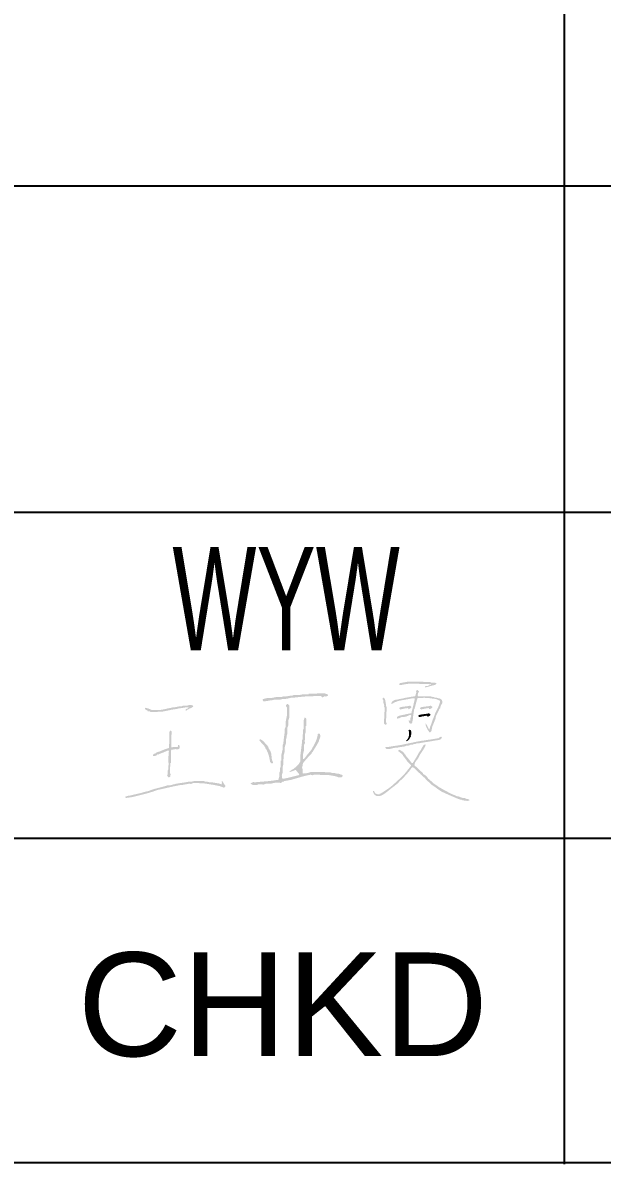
# Model space of a CAD drawing. Header units: millimetres. Extents: x -66 to 354, y -113 to 184.
# Drawn here: x 319.97 to 326.37, y 39.65 to 52.27 of the extents above; entities that cross this region are included whole.
import ezdxf

# ---------------------------------------------------------------- set-up
doc = ezdxf.new("R2010")
doc.units = ezdxf.units.MM
doc.styles.add('Arial', font='ARIAL.TTF', dxfattribs={"height": 0.2})
doc.styles.add('Arial Narrow', font='ARIALN.TTF', dxfattribs={"height": 0.2})

# ---------------------------------------------------------------- blocks, each defined once
blk = doc.blocks.new('Unknown-234527029-4381')
at = {"color": 7, "linetype": 'Continuous'}
for p, q in [((325.955, 39.65), (325.955, 64.881)), ((271.301, 50.463), (339.172, 50.463)), ((271.301, 46.858), (339.172, 46.858)), ((271.301, 43.255), (339.172, 43.254)), ((271.301, 39.67), (339.151, 39.67))]:
    blk.add_line(p, q, dxfattribs=at)
at = {"color": 7, "linetype": 'Continuous', "style": 'Arial'}
blk.add_text('CHKD', height=1.1461, dxfattribs=at).set_placement((320.572, 40.844))
blk = doc.blocks.new('Unknown-234527029-4384')
at = {"linetype": 'Continuous'}
for points in [[(324.534, 44.971), (324.53, 44.969), (324.525, 44.97), (324.523, 44.974), (324.474, 44.974), (324.474, 44.978), (324.394, 44.978), (324.394, 44.982), (324.216, 44.982), (324.185, 44.976), (324.169, 44.973), (324.138, 44.967), (324.129, 44.959), (324.129, 44.946), (324.146, 44.946), (324.154, 44.947), (324.17, 44.951), (324.227, 44.96), (324.349, 44.96), (324.349, 44.957), (324.458, 44.957), (324.462, 44.952), (324.469, 44.951), (324.474, 44.955), (324.474, 44.956), (324.476, 44.957), (324.477, 44.957), (324.477, 44.946), (324.463, 44.945), (324.456, 44.943), (324.443, 44.936), (324.431, 44.937), (324.424, 44.935), (324.413, 44.93), (324.411, 44.93), (324.41, 44.927), (324.415, 44.92), (324.423, 44.919), (324.428, 44.923), (324.436, 44.925), (324.439, 44.926), (324.447, 44.927), (324.493, 44.941), (324.507, 44.943), (324.515, 44.945), (324.529, 44.95), (324.538, 44.959), (324.539, 44.964), (324.538, 44.967)], [(323.332, 44.849), (323.323, 44.845), (323.315, 44.847), (323.308, 44.854), (323.219, 44.854), (323.219, 44.849), (323.125, 44.849), (323.125, 44.844), (323.065, 44.844), (323.021, 44.835), (322.961, 44.835), (322.949, 44.829), (322.941, 44.827), (322.927, 44.828), (322.867, 44.819), (322.849, 44.82), (322.839, 44.818), (322.823, 44.812), (322.763, 44.812), (322.719, 44.803), (322.669, 44.803), (322.643, 44.796), (322.625, 44.791), (322.619, 44.789), (322.617, 44.785), (322.617, 44.78), (322.621, 44.774), (322.622, 44.771), (322.625, 44.766), (322.657, 44.768), (322.673, 44.77), (322.704, 44.777), (322.72, 44.777), (322.728, 44.779), (322.744, 44.784), (322.808, 44.784), (322.843, 44.793), (322.87, 44.793), (322.885, 44.794), (322.912, 44.8), (322.925, 44.804), (322.932, 44.805), (322.946, 44.805), (323.058, 44.817), (323.085, 44.817), (323.085, 44.821), (323.179, 44.821), (323.179, 44.826), (323.268, 44.826), (323.267, 44.82), (323.269, 44.816), (323.273, 44.812), (323.284, 44.811), (323.291, 44.814), (323.298, 44.821), (323.313, 44.819), (323.321, 44.82), (323.335, 44.826), (323.342, 44.833), (323.337, 44.838), (323.335, 44.842)], [(323.987, 44.652), (324.484, 44.69), (324.48, 44.688), (324.471, 44.684), (324.467, 44.68), (324.463, 44.679), (324.457, 44.681), (324.457, 44.688), (324.453, 44.69), (324.446, 44.691), (324.42, 44.687), (324.407, 44.684), (324.382, 44.679), (324.376, 44.675), (324.369, 44.676), (324.365, 44.681), (324.359, 44.684), (324.357, 44.689), (324.359, 44.695), (324.369, 44.7), (324.374, 44.702), (324.385, 44.704), (324.417, 44.708), (324.433, 44.71), (324.465, 44.714), (324.47, 44.718), (324.478, 44.717), (324.482, 44.713), (324.489, 44.709), (324.492, 44.704), (324.492, 44.697), (324.484, 44.69), (324.59, 44.724), (324.602, 44.744), (324.604, 44.758), (324.603, 44.765), (324.599, 44.778), (324.59, 44.789), (324.584, 44.793), (324.57, 44.798), (324.557, 44.8), (324.55, 44.802), (324.538, 44.808), (324.526, 44.807), (324.519, 44.808), (324.508, 44.813), (324.491, 44.816), (324.482, 44.818), (324.466, 44.822), (324.337, 44.822), (324.332, 44.831), (324.331, 44.838), (324.335, 44.847), (324.336, 44.855), (324.337, 44.859), (324.341, 44.867), (324.346, 44.869), (324.347, 44.875), (324.332, 44.89), (324.324, 44.89), (324.318, 44.887), (324.314, 44.881), (324.315, 44.864), (324.314, 44.856), (324.309, 44.84), (324.308, 44.832), (324.305, 44.827), (324.299, 44.821), (324.272, 44.818), (324.258, 44.816), (324.231, 44.81), (324.208, 44.807), (324.197, 44.805), (324.174, 44.799), (324.147, 44.794), (324.133, 44.792), (324.106, 44.785), (324.087, 44.783), (324.077, 44.78), (324.056, 44.769), (324.049, 44.766), (324.05, 44.761), (324.048, 44.757), (324.044, 44.755), (324.039, 44.748), (324.04, 44.741), (324.045, 44.736), (324.074, 44.753), (324.09, 44.76), (324.121, 44.771), (324.159, 44.778), (324.182, 44.782), (324.267, 44.798), (324.296, 44.798), (324.298, 44.796), (324.299, 44.793), (324.297, 44.79), (324.296, 44.776), (324.295, 44.769), (324.29, 44.755), (324.282, 44.716), (324.267, 44.66), (324.265, 44.65), (324.264, 44.645), (324.261, 44.635), (324.21, 44.625), (324.184, 44.619), (324.133, 44.608), (324.119, 44.603), (324.113, 44.6), (324.102, 44.591), (324.101, 44.584), (324.102, 44.58), (324.106, 44.575), (324.125, 44.578), (324.135, 44.582), (324.152, 44.592), (324.184, 44.594), (324.201, 44.597), (324.231, 44.608), (324.239, 44.614), (324.244, 44.615), (324.254, 44.615), (324.259, 44.609), (324.26, 44.603), (324.256, 44.596), (324.251, 44.578), (324.25, 44.568), (324.25, 44.55), (324.235, 44.555), (324.231, 44.553), (324.231, 44.549), (324.233, 44.546), (324.237, 44.533), (324.242, 44.526), (324.254, 44.518), (324.26, 44.521), (324.263, 44.522), (324.269, 44.525), (324.276, 44.559), (324.279, 44.576), (324.282, 44.61), (324.29, 44.66), (324.29, 44.67), (324.292, 44.675), (324.297, 44.684), (324.309, 44.73), (324.315, 44.752), (324.328, 44.798), (324.332, 44.801), (324.386, 44.801), (324.397, 44.807), (324.406, 44.807), (324.417, 44.803), (324.441, 44.803), (324.453, 44.802), (324.477, 44.799), (324.515, 44.794), (324.535, 44.79), (324.57, 44.776), (324.577, 44.772), (324.58, 44.766), (324.578, 44.759), (324.563, 44.714), (324.554, 44.691), (324.532, 44.649), (324.521, 44.624), (324.506, 44.582), (324.502, 44.575), (324.483, 44.521), (324.474, 44.496), (324.469, 44.484), (324.462, 44.458), (324.458, 44.456), (324.455, 44.458), (324.453, 44.461), (324.441, 44.486), (324.435, 44.498), (324.422, 44.521), (324.421, 44.519), (324.42, 44.518), (324.417, 44.518), (324.419, 44.503), (324.421, 44.496), (324.426, 44.483), (324.449, 44.44), (324.454, 44.435), (324.456, 44.432), (324.458, 44.426), (324.465, 44.424), (324.47, 44.425), (324.476, 44.429), (324.483, 44.437), (324.494, 44.49), (324.509, 44.525), (324.516, 44.543), (324.53, 44.578), (324.53, 44.588), (324.531, 44.593), (324.534, 44.603), (324.549, 44.635), (324.557, 44.651), (324.572, 44.683), (324.58, 44.69), (324.585, 44.713), (324.59, 44.724), (324.484, 44.69), (324.254, 44.69), (324.261, 44.697), (324.262, 44.704), (324.259, 44.709), (324.252, 44.713), (324.248, 44.717), (324.24, 44.718), (324.235, 44.714), (324.203, 44.71), (324.187, 44.708), (324.155, 44.704), (324.144, 44.702), (324.139, 44.7), (324.129, 44.695), (324.127, 44.689), (324.129, 44.684), (324.134, 44.681), (324.139, 44.676), (324.146, 44.675), (324.152, 44.679), (324.177, 44.684), (324.19, 44.687), (324.216, 44.691), (324.221, 44.69), (324.227, 44.688), (324.227, 44.681), (324.233, 44.679), (324.237, 44.68), (324.241, 44.684), (324.25, 44.688), (324.254, 44.69), (324.484, 44.69), (323.987, 44.652), (323.989, 44.652), (323.989, 44.698), (323.982, 44.716), (323.981, 44.726), (323.979, 44.744), (323.972, 44.78), (323.97, 44.79), (323.966, 44.796), (323.958, 44.803), (323.953, 44.806), (323.947, 44.805), (323.943, 44.801), (323.943, 44.792), (323.945, 44.787), (323.951, 44.78), (323.95, 44.766), (323.951, 44.758), (323.955, 44.744), (323.962, 44.723), (323.96, 44.712), (323.961, 44.705), (323.966, 44.695), (323.966, 44.649), (323.962, 44.649), (323.962, 44.575), (323.958, 44.575), (323.958, 44.521), (323.964, 44.516), (323.967, 44.513), (323.972, 44.507), (323.977, 44.507), (323.981, 44.507), (323.985, 44.511), (323.988, 44.52), (323.987, 44.527), (323.981, 44.536), (323.981, 44.578), (323.985, 44.578), (323.985, 44.652)], [(321.833, 44.724), (321.828, 44.724), (321.819, 44.724), (321.805, 44.724), (321.798, 44.723), (321.785, 44.718), (321.739, 44.718), (321.728, 44.713), (321.721, 44.711), (321.709, 44.712), (321.646, 44.7), (321.627, 44.699), (321.618, 44.697), (321.6, 44.693), (321.547, 44.683), (321.556, 44.683), (321.492, 44.671), (321.389, 44.671), (321.364, 44.683), (321.35, 44.688), (321.322, 44.695), (321.318, 44.691), (321.318, 44.687), (321.32, 44.683), (321.323, 44.678), (321.324, 44.676), (321.326, 44.671), (321.338, 44.668), (321.344, 44.664), (321.351, 44.655), (321.364, 44.656), (321.371, 44.654), (321.381, 44.647), (321.457, 44.647), (321.457, 44.651), (321.507, 44.651), (321.549, 44.66), (321.57, 44.664), (321.612, 44.673), (321.676, 44.683), (321.663, 44.683), (321.764, 44.698), (321.793, 44.698), (321.793, 44.701), (321.795, 44.703), (321.798, 44.702), (321.797, 44.693), (321.791, 44.687), (321.781, 44.685), (321.773, 44.68), (321.769, 44.675), (321.766, 44.667), (321.768, 44.663), (321.773, 44.662), (321.777, 44.665), (321.784, 44.669), (321.788, 44.672), (321.793, 44.679), (321.799, 44.678), (321.804, 44.68), (321.806, 44.685), (321.82, 44.689), (321.827, 44.692), (321.84, 44.7), (321.842, 44.703), (321.845, 44.704), (321.848, 44.702), (321.847, 44.706), (321.848, 44.71), (321.852, 44.712), (321.842, 44.722)], [(323.488, 43.957), (323.479, 43.957), (323.474, 43.959), (323.466, 43.964), (323.444, 43.966), (323.433, 43.968), (323.412, 43.973), (323.394, 43.973), (323.384, 43.975), (323.367, 43.98), (323.308, 43.98), (323.308, 43.985), (323.154, 43.985), (323.12, 43.975), (323.101, 43.971), (323.065, 43.968), (323.064, 43.97), (323.062, 43.971), (323.06, 43.971), (323.06, 44.022), (323.053, 44.025), (323.052, 44.035), (323.058, 44.04), (323.059, 44.058), (323.06, 44.067), (323.065, 44.084), (323.101, 44.127), (323.12, 44.148), (323.159, 44.188), (323.158, 44.194), (323.161, 44.199), (323.167, 44.202), (323.196, 44.249), (323.21, 44.272), (323.238, 44.32), (323.243, 44.338), (323.246, 44.347), (323.253, 44.364), (323.256, 44.382), (323.255, 44.392), (323.248, 44.41), (323.229, 44.41), (323.225, 44.386), (323.222, 44.374), (323.216, 44.35), (323.21, 44.335), (323.207, 44.328), (323.201, 44.313), (323.177, 44.267), (323.157, 44.231), (323.144, 44.214), (323.117, 44.183), (323.1, 44.161), (323.092, 44.15), (323.075, 44.128), (323.065, 44.128), (323.065, 44.183), (323.075, 44.225), (323.075, 44.285), (323.084, 44.3), (323.085, 44.31), (323.083, 44.327), (323.08, 44.329), (323.081, 44.335), (323.085, 44.336), (323.085, 44.401), (323.095, 44.428), (323.095, 44.493), (323.1, 44.493), (323.1, 44.574), (323.095, 44.581), (323.089, 44.585), (323.08, 44.585), (323.078, 44.572), (323.076, 44.566), (323.07, 44.553), (323.07, 44.456), (323.065, 44.456), (323.065, 44.401), (323.06, 44.401), (323.06, 44.35), (323.053, 44.336), (323.051, 44.328), (323.053, 44.313), (323.04, 44.209), (323.04, 44.179), (323.036, 44.179), (323.036, 44.105), (323.031, 44.095), (323.028, 44.091), (323.023, 44.082), (323.02, 44.078), (323.019, 44.076), (323.018, 44.072), (322.961, 44.019), (322.948, 44.013), (322.942, 44.01), (322.932, 44.001), (322.926, 43.998), (322.923, 43.996), (322.917, 43.994), (322.917, 43.985), (322.944, 43.993), (322.957, 43.998), (322.984, 44.008), (322.998, 43.989), (323.006, 43.98), (323.021, 43.961), (323.023, 43.957), (323.021, 43.952), (323.016, 43.95), (322.964, 43.937), (322.939, 43.93), (322.887, 43.918), (322.85, 43.911), (322.843, 43.912), (322.839, 43.913), (322.833, 43.915), (322.831, 43.93), (322.831, 43.937), (322.83, 43.952), (322.838, 43.973), (322.838, 44.035), (322.847, 44.068), (322.847, 44.128), (322.852, 44.128), (322.852, 44.174), (322.862, 44.211), (322.862, 44.257), (322.868, 44.278), (322.871, 44.288), (322.877, 44.308), (322.877, 44.336), (322.878, 44.35), (322.885, 44.377), (322.885, 44.389), (322.886, 44.395), (322.892, 44.405), (322.892, 44.475), (322.902, 44.502), (322.902, 44.553), (322.912, 44.585), (322.912, 44.72), (322.905, 44.729), (322.9, 44.733), (322.89, 44.738), (322.877, 44.726), (322.877, 44.714), (322.879, 44.707), (322.887, 44.696), (322.887, 44.613), (322.881, 44.582), (322.878, 44.566), (322.872, 44.535), (322.872, 44.484), (322.862, 44.461), (322.862, 44.428), (322.85, 44.336), (322.848, 44.311), (322.846, 44.299), (322.838, 44.276), (322.838, 44.23), (322.832, 44.204), (322.829, 44.191), (322.823, 44.165), (322.823, 44.109), (322.818, 44.109), (322.818, 44.049), (322.808, 44.017), (322.811, 44.002), (322.81, 43.993), (322.803, 43.98), (322.803, 43.934), (322.798, 43.92), (322.796, 43.913), (322.793, 43.899), (322.734, 43.89), (322.683, 43.884), (322.649, 43.881), (322.531, 43.871), (322.516, 43.873), (322.507, 43.871), (322.494, 43.864), (322.489, 43.862), (322.487, 43.858), (322.486, 43.853), (322.511, 43.841), (322.555, 43.841), (322.574, 43.849), (322.585, 43.85), (322.625, 43.846), (322.636, 43.848), (322.654, 43.855), (322.709, 43.855), (322.744, 43.864), (322.769, 43.867), (322.782, 43.867), (322.808, 43.867), (322.813, 43.862), (322.822, 43.863), (322.825, 43.869), (322.831, 43.872), (322.834, 43.874), (322.838, 43.878), (322.843, 43.875), (322.85, 43.877), (322.852, 43.883), (322.856, 43.884), (322.858, 43.885), (322.862, 43.885), (322.912, 43.894), (322.934, 43.898), (322.945, 43.901), (322.966, 43.908), (323.02, 43.923), (323.046, 43.931), (323.1, 43.945), (323.149, 43.955), (323.164, 43.949), (323.175, 43.95), (323.189, 43.957), (323.253, 43.957), (323.253, 43.952), (323.342, 43.952), (323.378, 43.946), (323.396, 43.943), (323.431, 43.936), (323.453, 43.927), (323.465, 43.925), (323.488, 43.924), (323.501, 43.936), (323.502, 43.946), (323.497, 43.952)], [(324.462, 44.628), (324.458, 44.633), (324.45, 44.634), (324.445, 44.63), (324.413, 44.626), (324.397, 44.624), (324.365, 44.619), (324.354, 44.617), (324.349, 44.615), (324.339, 44.61), (324.337, 44.605), (324.339, 44.6), (324.345, 44.596), (324.349, 44.591), (324.356, 44.591), (324.362, 44.594), (324.387, 44.6), (324.4, 44.602), (324.426, 44.607), (324.433, 44.605), (324.437, 44.603), (324.437, 44.596), (324.443, 44.595), (324.447, 44.596), (324.451, 44.6), (324.46, 44.603), (324.464, 44.606), (324.471, 44.612), (324.472, 44.619), (324.469, 44.625)], [(321.697, 44.282), (321.684, 44.282), (321.683, 44.274), (321.682, 44.27), (321.68, 44.262), (321.625, 44.262), (321.621, 44.257), (321.615, 44.256), (321.608, 44.258), (321.608, 44.396), (321.612, 44.396), (321.612, 44.433), (321.608, 44.439), (321.603, 44.442), (321.596, 44.443), (321.594, 44.436), (321.592, 44.432), (321.587, 44.427), (321.587, 44.293), (321.583, 44.293), (321.583, 44.25), (321.538, 44.235), (321.516, 44.227), (321.473, 44.209), (321.455, 44.205), (321.445, 44.2), (321.431, 44.187), (321.424, 44.189), (321.419, 44.187), (321.415, 44.181), (321.406, 44.173), (321.406, 44.164), (321.414, 44.162), (321.419, 44.162), (321.436, 44.164), (321.445, 44.168), (321.457, 44.179), (321.465, 44.178), (321.471, 44.18), (321.478, 44.185), (321.512, 44.197), (321.529, 44.204), (321.562, 44.219), (321.569, 44.219), (321.572, 44.22), (321.579, 44.221), (321.584, 44.218), (321.585, 44.211), (321.581, 44.207), (321.577, 44.147), (321.577, 44.117), (321.579, 44.057), (321.575, 44.057), (321.575, 44.01), (321.571, 44.009), (321.57, 44.005), (321.572, 44.002), (321.573, 44.001), (321.572, 43.999), (321.57, 43.998), (321.57, 43.959), (321.564, 43.954), (321.563, 43.946), (321.568, 43.939), (321.57, 43.932), (321.575, 43.927), (321.583, 43.926), (321.59, 43.929), (321.594, 43.932), (321.6, 43.938), (321.598, 43.951), (321.603, 43.956), (321.601, 43.964), (321.596, 43.967), (321.596, 44.042), (321.6, 44.042), (321.6, 44.085), (321.604, 44.085), (321.604, 44.223), (321.608, 44.223), (321.61, 44.227), (321.608, 44.23), (321.659, 44.238), (321.668, 44.235), (321.674, 44.234), (321.684, 44.236), (321.692, 44.24), (321.695, 44.242), (321.701, 44.248), (321.701, 44.262), (321.7, 44.268)], [(324.258, 44.44), (324.253, 44.447), (324.249, 44.45), (324.241, 44.454), (324.231, 44.445), (324.229, 44.441), (324.23, 44.436), (324.235, 44.433), (324.235, 44.389), (324.229, 44.366), (324.224, 44.354), (324.208, 44.336), (324.204, 44.332), (324.203, 44.328), (324.205, 44.323), (324.22, 44.33), (324.227, 44.335), (324.239, 44.346), (324.245, 44.36), (324.249, 44.367), (324.258, 44.38), (324.255, 44.387), (324.256, 44.393), (324.261, 44.398), (324.262, 44.415), (324.261, 44.423)], [(322.716, 44.16), (322.712, 44.195), (322.705, 44.213), (322.687, 44.243), (322.678, 44.266), (322.67, 44.277), (322.652, 44.294), (322.634, 44.318), (322.623, 44.328), (322.598, 44.345), (322.585, 44.345), (322.583, 44.337), (322.584, 44.331), (322.59, 44.324), (322.609, 44.302), (322.619, 44.292), (322.64, 44.271), (322.638, 44.265), (322.641, 44.26), (322.647, 44.257), (322.65, 44.245), (322.653, 44.239), (322.662, 44.23), (322.682, 44.181), (322.689, 44.156), (322.699, 44.105), (322.702, 44.094), (322.707, 44.088), (322.716, 44.082), (322.724, 44.08), (322.73, 44.083), (322.734, 44.089), (322.723, 44.116), (322.719, 44.131)], [(324.898, 43.683), (324.878, 43.686), (324.867, 43.689), (324.849, 43.697), (324.838, 43.696), (324.832, 43.697), (324.822, 43.7), (324.803, 43.706), (324.794, 43.71), (324.777, 43.718), (324.768, 43.716), (324.761, 43.718), (324.754, 43.723), (324.736, 43.73), (324.724, 43.734), (324.686, 43.752), (324.645, 43.774), (324.624, 43.785), (324.584, 43.808), (324.565, 43.818), (324.557, 43.824), (324.542, 43.838), (324.537, 43.838), (324.533, 43.84), (324.53, 43.844), (324.517, 43.852), (324.508, 43.858), (324.458, 43.904), (324.456, 43.906), (324.454, 43.906), (324.451, 43.906), (324.437, 43.928), (324.428, 43.938), (324.407, 43.955), (324.397, 43.958), (324.392, 43.963), (324.388, 43.973), (324.294, 44.061), (324.303, 44.089), (324.31, 44.102), (324.328, 44.125), (324.332, 44.129), (324.362, 44.185), (324.374, 44.202), (324.38, 44.211), (324.392, 44.228), (324.411, 44.263), (324.415, 44.273), (324.417, 44.278), (324.422, 44.288), (324.413, 44.289), (324.408, 44.288), (324.4, 44.284), (324.392, 44.277), (324.366, 44.228), (324.357, 44.215), (324.352, 44.209), (324.343, 44.196), (324.316, 44.146), (324.3, 44.121), (324.292, 44.108), (324.277, 44.083), (324.266, 44.086), (324.26, 44.09), (324.254, 44.099), (324.232, 44.127), (324.221, 44.141), (324.197, 44.168), (324.198, 44.172), (324.196, 44.176), (324.191, 44.178), (324.176, 44.199), (324.166, 44.209), (324.144, 44.222), (324.137, 44.228), (324.13, 44.23), (324.121, 44.226), (324.117, 44.224), (324.116, 44.217), (324.119, 44.214), (324.139, 44.198), (324.149, 44.19), (324.167, 44.173), (324.17, 44.164), (324.173, 44.16), (324.18, 44.153), (324.185, 44.144), (324.188, 44.14), (324.195, 44.132), (324.217, 44.101), (324.23, 44.086), (324.258, 44.06), (324.259, 44.054), (324.257, 44.05), (324.252, 44.047), (324.204, 43.985), (324.178, 43.955), (324.123, 43.899), (324.121, 43.899), (324.119, 43.899), (324.117, 43.897), (324.053, 43.837), (324.013, 43.806), (323.993, 43.792), (323.951, 43.764), (323.938, 43.757), (323.932, 43.753), (323.92, 43.745), (323.915, 43.745), (323.912, 43.743), (323.909, 43.739), (323.895, 43.738), (323.888, 43.738), (323.875, 43.743), (323.869, 43.746), (323.866, 43.747), (323.86, 43.75), (323.861, 43.755), (323.859, 43.758), (323.854, 43.761), (323.852, 43.766), (323.851, 43.769), (323.848, 43.775), (323.837, 43.775), (323.836, 43.767), (323.838, 43.763), (323.843, 43.757), (323.845, 43.747), (323.848, 43.741), (323.856, 43.734), (323.865, 43.726), (323.871, 43.722), (323.883, 43.718), (323.913, 43.718), (323.946, 43.733), (323.962, 43.743), (323.991, 43.764), (324.042, 43.806), (324.069, 43.826), (324.121, 43.867), (324.121, 43.87), (324.121, 43.872), (324.123, 43.874), (324.172, 43.92), (324.213, 43.965), (324.233, 43.988), (324.269, 44.037), (324.275, 44.038), (324.279, 44.037), (324.284, 44.035), (324.362, 43.962), (324.364, 43.96), (324.364, 43.958), (324.364, 43.955), (324.367, 43.956), (324.369, 43.955), (324.371, 43.953), (324.415, 43.913), (324.419, 43.906), (324.485, 43.844), (324.529, 43.814), (324.551, 43.798), (324.595, 43.768), (324.659, 43.739), (324.691, 43.725), (324.756, 43.697), (324.781, 43.686), (324.794, 43.682), (324.82, 43.676), (324.828, 43.672), (324.833, 43.671), (324.841, 43.67), (324.881, 43.665), (324.889, 43.667), (324.893, 43.667), (324.902, 43.669), (324.903, 43.674), (324.902, 43.678)], [(324.595, 44.373), (324.588, 44.374), (324.583, 44.373), (324.578, 44.369), (324.572, 44.366), (324.569, 44.363), (324.565, 44.359), (324.533, 44.354), (324.517, 44.351), (324.485, 44.346), (324.475, 44.344), (324.469, 44.343), (324.458, 44.343), (324.421, 44.336), (324.401, 44.333), (324.391, 44.332), (324.371, 44.329), (324.333, 44.322), (324.264, 44.308), (324.229, 44.301), (324.159, 44.286), (324.121, 44.279), (324.083, 44.274), (324.064, 44.271), (324.027, 44.265), (324.01, 44.262), (324.001, 44.262), (323.985, 44.263), (323.979, 44.26), (323.976, 44.257), (323.973, 44.251), (323.987, 44.238), (324.009, 44.238), (324.02, 44.239), (324.042, 44.244), (324.08, 44.253), (324.11, 44.253), (324.114, 44.257), (324.119, 44.259), (324.125, 44.258), (324.17, 44.265), (324.186, 44.267), (324.194, 44.27), (324.208, 44.277), (324.222, 44.276), (324.229, 44.277), (324.242, 44.281), (324.258, 44.288), (324.27, 44.287), (324.277, 44.288), (324.288, 44.293), (324.302, 44.294), (324.309, 44.296), (324.322, 44.302), (324.342, 44.302), (324.352, 44.303), (324.371, 44.307), (324.388, 44.31), (324.396, 44.311), (324.413, 44.314), (324.466, 44.322), (324.472, 44.322), (324.475, 44.323), (324.481, 44.325), (324.519, 44.332), (324.544, 44.335), (324.556, 44.337), (324.58, 44.343), (324.599, 44.36), (324.597, 44.365), (324.596, 44.368)], [(322.2, 43.841), (322.189, 43.856), (322.184, 43.864), (322.177, 43.881), (322.164, 43.881), (322.168, 43.87), (322.168, 43.864), (322.166, 43.853), (322.164, 43.849), (322.159, 43.848), (322.156, 43.851), (322.13, 43.859), (322.054, 43.871), (322.032, 43.871), (322.021, 43.873), (322, 43.879), (321.988, 43.879), (321.981, 43.88), (321.97, 43.884), (321.857, 43.884), (321.831, 43.877), (321.806, 43.877), (321.793, 43.876), (321.768, 43.871), (321.726, 43.865), (321.705, 43.862), (321.663, 43.855), (321.636, 43.848), (321.622, 43.845), (321.596, 43.837), (321.574, 43.837), (321.563, 43.836), (321.543, 43.829), (321.505, 43.819), (321.486, 43.814), (321.448, 43.804), (321.442, 43.801), (321.438, 43.801), (321.431, 43.8), (321.381, 43.784), (321.36, 43.775), (321.349, 43.772), (321.326, 43.768), (321.276, 43.753), (321.228, 43.742), (321.205, 43.737), (321.158, 43.725), (321.141, 43.724), (321.132, 43.722), (321.116, 43.717), (321.107, 43.716), (321.102, 43.711), (321.101, 43.704), (321.108, 43.698), (321.116, 43.697), (321.124, 43.702), (321.148, 43.703), (321.16, 43.704), (321.183, 43.709), (321.242, 43.723), (321.271, 43.731), (321.33, 43.745), (321.406, 43.768), (321.415, 43.772), (321.465, 43.788), (321.543, 43.805), (321.581, 43.814), (321.659, 43.831), (321.701, 43.839), (321.733, 43.842), (321.749, 43.845), (321.781, 43.851), (321.799, 43.854), (321.809, 43.855), (321.827, 43.853), (321.844, 43.861), (321.867, 43.863), (321.879, 43.863), (321.903, 43.863), (321.931, 43.86), (321.946, 43.859), (321.974, 43.861), (321.981, 43.855), (321.987, 43.854), (321.996, 43.855), (322.071, 43.843), (322.143, 43.829), (322.166, 43.821), (322.181, 43.816), (322.187, 43.811), (322.195, 43.812), (322.2, 43.818), (322.206, 43.823), (322.208, 43.831), (322.206, 43.837)]]:
    blk.add_hatch(color=3, dxfattribs=at).paths.add_polyline_path(points)
at = {"color": 6, "style": 'Arial Narrow', "width": 0.75}
blk.add_text('WYW', height=1.1453, dxfattribs=at).set_placement((321.621, 45.328))

msp = doc.modelspace()

# ---------------------------------------------------------------- block references
for name in ['Unknown-234527029-4381', 'Unknown-234527029-4384']:
    msp.add_blockref(name, (0, 0))

doc.saveas('drawing.dxf')
